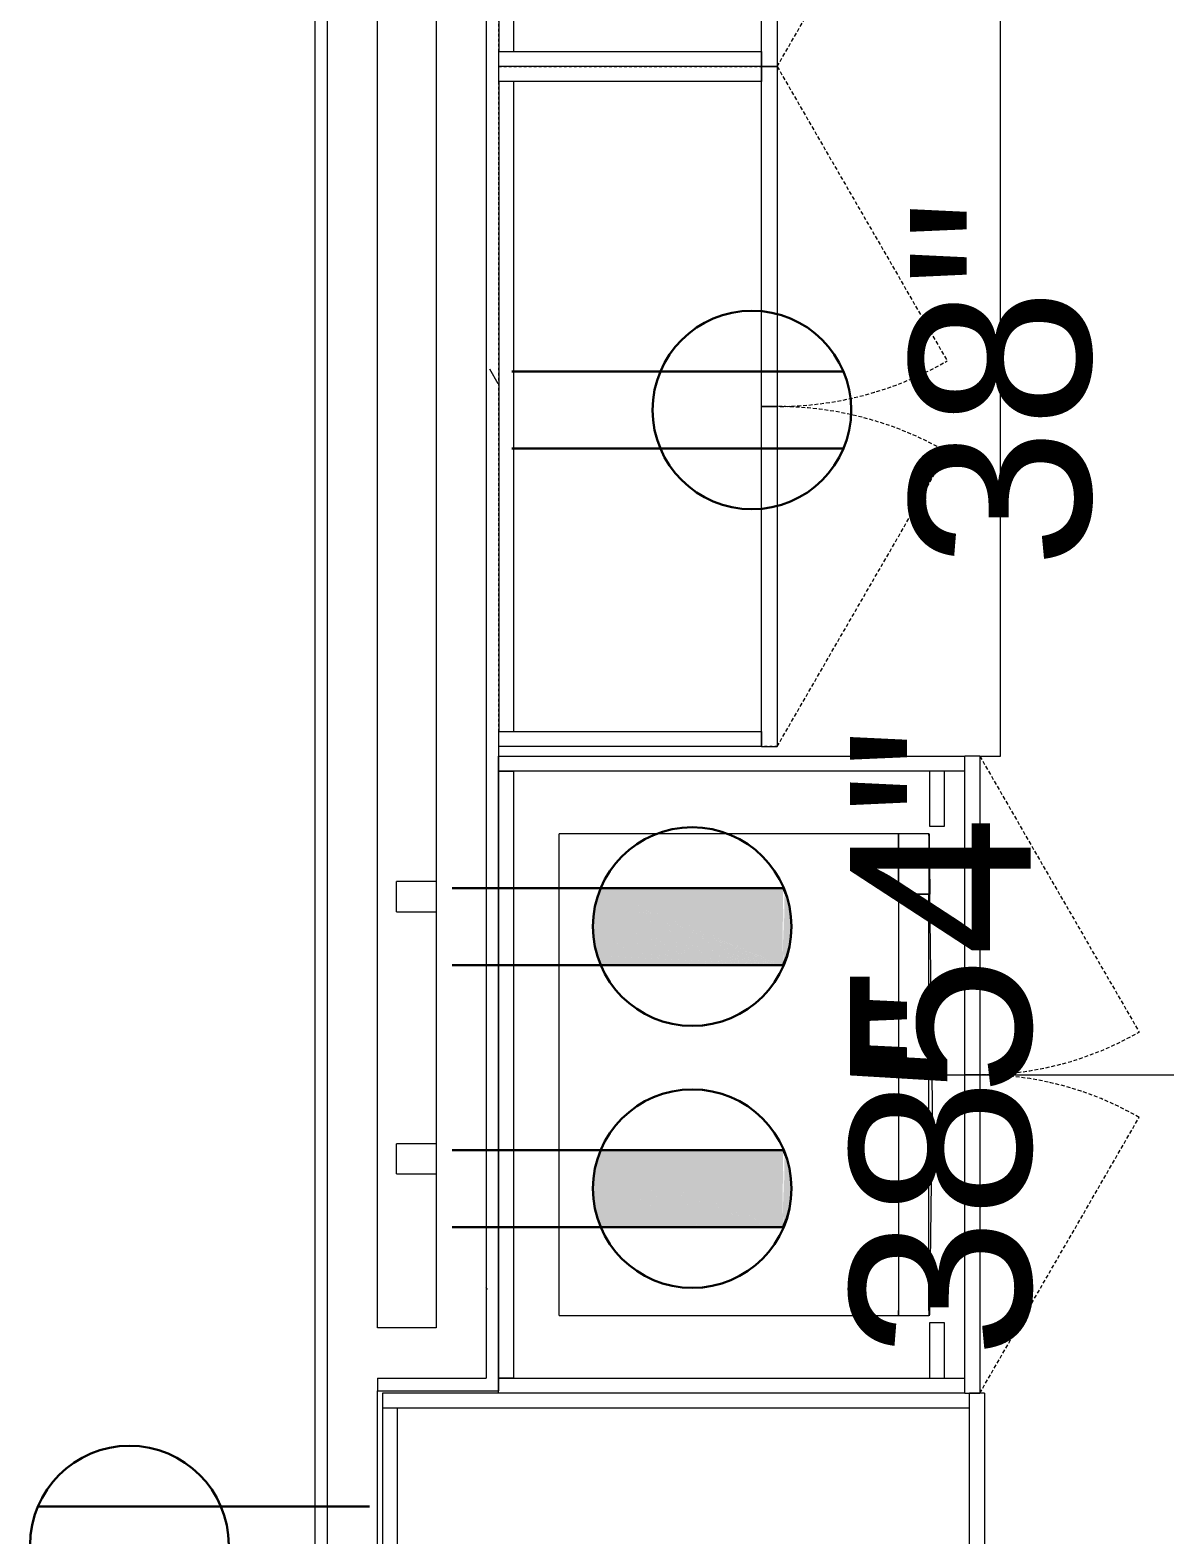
# Model space of a CAD drawing. Header units: inches. Extents: x 29752 to 31446, y 4278 to 5722.
# Drawn here: x 31008.3 to 31065.3, y 4447.9 to 4522.9 of the extents above; entities that cross this region are included whole.
import ezdxf

# ---------------------------------------------------------------- set-up
doc = ezdxf.new("R2010")
doc.units = ezdxf.units.IN
doc.header["$MEASUREMENT"] = 0
doc.linetypes.add('Dash', pattern=[0.25, 0.125, -0.125])
doc.linetypes.add('Hidden', pattern=[0.28125, 0.1875, -0.09375])
for name, color, linetype, lineweight in [('A-ANNO-NOTE', 131, 'Continuous', 30), ('A-WALL', 113, 'Continuous', 13), ('A-WALL-PATT', 111, 'Continuous', 13), ('E-ELEC-FIXT', 91, 'Continuous', 9), ('I-WALL', 2, 'Continuous', 13), ('Q-CASE', 31, 'Continuous', 9), ('Q-CASE-HDLN', 31, 'Dash', 9), ('Q-SPCQ', 91, 'Continuous', 9), ('Q-SPCQ-IDEN', 132, 'Continuous', 9)]:
    doc.layers.add(name, color=color, linetype=linetype, lineweight=lineweight)
doc.styles.add('Swis721 Lt BT', font='swissl.ttf', dxfattribs={"height": 9})
pattern_1 = [(0, (0, 0), (30.72, 7.68), [1.267, -21.773, 1.267, -21.773, -122.88]), (0, (0, 0), (30.72, 7.68), [-46.08, 1.267, -44.813, 1.267, -21.773, -53.76]), (0, (0, 0), (30.72, 7.68), [-115.2, 1.267, -14.093, 1.267, -37.133]), (120, (11.52, 3.84), (-22.0110751, 22.7643004), [1.267, -21.773, 1.267, -21.773, -122.88]), (120, (11.52, 3.84), (-22.0110751, 22.7643004), [-46.08, 1.267, -44.813, 1.267, -21.773, -53.76]), (120, (11.52, 3.84), (-22.0110751, 22.7643004), [-115.2, 1.267, -14.093, 1.267, -37.133]), (240, (15.36, 19.2), (-8.7089249, -30.4443004), [1.267, -21.773, 1.267, -21.773, -122.88]), (240, (15.36, 19.2), (-8.7089249, -30.4443004), [-46.08, 1.267, -44.813, 1.267, -21.773, -53.76]), (240, (15.36, 19.2), (-8.7089249, -30.4443004), [-115.2, 1.267, -14.093, 1.267, -37.133])]

# ---------------------------------------------------------------- blocks, each defined once
blk = doc.blocks.new('CW Cupbd - Fridge 80_h x 24_d - 2 Doors-6257453-FIRST FLOOR POWER _ SIGNAL')
at = {"layer": 'Q-CASE', "lineweight": 20}
for p, q in [((2.745, -5.315), (1.995, -5.315)), ((1.995, -5.315), (1.995, -34.565)), ((39.245, -5.315), (38.495, -5.315)), ((39.245, -34.337), (39.245, -5.315))]:
    blk.add_line(p, q, dxfattribs=at)
at = {"layer": 'Q-CASE'}
for p, q in [((38.495, -5.315), (2.745, -5.315)), ((2.745, -5.315), (2.745, -6.065)), ((38.495, -6.065), (38.495, -5.315)), ((2.745, -6.065), (2.745, -34.565)), ((2.745, -6.065), (38.495, -6.065)), ((38.495, -34.565), (38.495, -6.065)), ((1.995, -34.565), (20.62, -34.565)), ((1.995, -34.565), (1.995, -35.315)), ((20.62, -35.315), (20.62, -34.565)), ((20.62, -34.565), (39.245, -34.565)), ((20.62, -34.565), (20.62, -35.315)), ((39.245, -35.315), (39.245, -34.565)), ((20.62, -35.315), (1.995, -35.315)), ((39.245, -35.315), (20.62, -35.315))]:
    blk.add_line(p, q, dxfattribs=at)
blk = doc.blocks.new('Casework 2 - Casework 2-5988859-FIRST FLOOR POWER _ SIGNAL')
at = {"layer": 'Q-CASE'}
for p, q in [((31056.659, 4486.686), (31056.659, 4622.186)), ((31055.635, 4486.686), (31056.659, 4486.686))]:
    blk.add_line(p, q, dxfattribs=at)
blk = doc.blocks.new('CW Cupbd Ohead - 23_5_h x 13 7_8_d - 2 Doors - 2 SHELVES-6250947-FIRST FLOOR POWER _ SIGNAL')
at = {"layer": 'Q-CASE'}
for p, q in [((1.995, -2.362), (2.745, -2.362)), ((1.995, -15.45), (1.995, -2.362)), ((2.745, -2.362), (2.745, -15.45)), ((35.139, -2.362), (2.745, -2.362)), ((35.139, -2.362), (35.889, -2.362)), ((35.139, -15.45), (35.139, -2.362)), ((35.889, -15.45), (35.889, -2.362)), ((2.745, -3.112), (35.139, -3.112)), ((1.995, -15.45), (18.942, -15.45)), ((1.995, -15.45), (1.995, -16.237)), ((2.745, -15.45), (1.995, -15.45)), ((18.942, -16.237), (18.942, -15.45)), ((18.942, -15.45), (35.889, -15.45)), ((18.942, -15.45), (18.942, -16.237)), ((35.889, -15.45), (35.139, -15.45)), ((35.889, -16.237), (35.889, -15.45)), ((18.942, -16.237), (1.995, -16.237)), ((35.889, -16.237), (18.942, -16.237))]:
    blk.add_line(p, q, dxfattribs=at)
at = {"layer": 'Q-CASE', "linetype": 'Hidden'}
for p, q in [((1.995, -16.237), (16.672, -24.711)), ((35.889, -16.237), (21.213, -24.711))]:
    blk.add_line(p, q, dxfattribs=at)
for centre, start, end in [((1.995, -16.237), 330, 0.5), ((35.889, -16.237), 179.5, 210)]:
    blk.add_arc(centre, 16.947, start, end, dxfattribs=at)
at = {"layer": 'Q-CASE-HDLN'}
for p, q in [((1.995, -16.237), (1.995, -2.362)), ((1.995, -2.362), (35.889, -2.362)), ((35.889, -2.362), (35.889, -16.237)), ((35.889, -16.237), (1.995, -16.237))]:
    blk.add_line(p, q, dxfattribs=at)
blk = doc.blocks.new('CW Cupbd Combined1 - Oven Tower 84_h x 24_d _2 Microwaves_CAB on bottom 2-6242654-FIRST FLOOR POWER _ SIGNAL')
at = {"layer": 'Q-CASE', "linetype": 'Hidden'}
for p, q in [((1.995, 29.315), (15.744, 37.252)), ((33.745, 29.315), (19.997, 37.252))]:
    blk.add_line(p, q, dxfattribs=at)
at = {"layer": 'Q-CASE'}
for p, q in [((1.995, 29.315), (17.87, 29.315)), ((1.995, 29.315), (1.995, 28.565)), ((17.87, 28.565), (17.87, 29.315)), ((17.87, 29.315), (33.745, 29.315)), ((17.87, 29.315), (17.87, 28.565)), ((33.745, 28.565), (33.745, 29.315)), ((17.87, 28.565), (1.995, 28.565)), ((33.745, 28.565), (17.87, 28.565))]:
    blk.add_line(p, q, dxfattribs=at)
at = {"layer": 'Q-CASE', "lineweight": 20}
for p, q in [((1.995, 5.315), (1.995, 28.565)), ((2.745, 28.565), (2.745, 5.315)), ((32.995, 5.315), (32.995, 28.565)), ((33.745, 28.565), (33.745, 5.315)), ((2.745, 6.065), (32.995, 6.065)), ((2.745, 5.315), (2.745, 6.065)), ((32.995, 6.065), (32.995, 5.315)), ((2.745, 5.315), (1.995, 5.315)), ((32.995, 5.315), (2.745, 5.315)), ((33.745, 5.315), (32.995, 5.315))]:
    blk.add_line(p, q, dxfattribs=at)
at = {"layer": 'Q-CASE', "linetype": 'Hidden'}
for centre, start, end in [((1.995, 29.315), 359.5, 30), ((33.745, 29.315), 150, 180.5)]:
    blk.add_arc(centre, 15.875, start, end, dxfattribs=at)
blk = doc.blocks.new('Microwave_-_GE_-_Profile_12252 - Microwave_-_GE_-_Profile_12252-6076981-FIRST FLOOR POWER _ SIGNAL')
at = {"layer": 'Q-SPCQ'}
for p, q in [((-12, 9.21), (-12, -7.71)), ((-12, 9.21), (-11.75, 9.21)), ((-11.75, 9.21), (11.75, 9.21)), ((11.75, 9.21), (12, 9.21)), ((12, -7.71), (12, 9.21)), ((-12, -7.71), (-12, -9.21)), ((-12, -7.71), (-11.75, -7.71)), ((-11.75, -7.71), (-12, -7.71)), ((9, -7.71), (-11.75, -7.71)), ((11.75, -7.71), (-11.75, -7.71)), ((9, -7.71), (11.75, -7.71)), ((9, -7.71), (9, -9.21)), ((9, -9.21), (9, -7.71)), ((11.75, -7.71), (12, -7.71)), ((12, -7.71), (11.75, -7.71)), ((12, -9.21), (12, -7.71)), ((-12, -9.272), (-12, -9.21)), ((-11.75, -9.21), (-12, -9.21)), ((-11.967, -9.21), (-11.967, -9.272)), ((-11.967, -9.272), (-1.437, -9.397)), ((-11.75, -9.21), (9, -9.21)), ((-1.437, -9.397), (9, -9.272)), ((9, -9.21), (9, -9.272)), ((11.75, -9.21), (9, -9.21)), ((9, -9.272), (9, -9.21)), ((12, -9.241), (9, -9.272)), ((11.967, -9.21), (11.75, -9.21)), ((11.927, -9.21), (12, -9.21)), ((12, -9.21), (12, -9.241))]:
    blk.add_line(p, q, dxfattribs=at)
blk = doc.blocks.new('Casework 4 - Casework 4-6237843-FIRST FLOOR POWER _ SIGNAL')
at = {"layer": 'Q-CASE', "lineweight": 20}
for p, q in [((31048.874, 4485.936), (31048.874, 4483.197)), ((31049.624, 4485.936), (31048.874, 4485.936)), ((31049.624, 4483.197), (31049.624, 4485.936)), ((31048.874, 4483.197), (31049.624, 4483.197)), ((31049.624, 4458.436), (31048.874, 4458.436)), ((31048.874, 4458.436), (31048.874, 4455.686)), ((31049.624, 4455.686), (31049.624, 4458.436)), ((31048.874, 4455.686), (31049.624, 4455.686))]:
    blk.add_line(p, q, dxfattribs=at)
blk = doc.blocks.new('PS - Power Device _Wall Base_ - Dedicated Duplex-6416432-FIRST FLOOR POWER _ SIGNAL')
at = {"layer": 'E-ELEC-FIXT'}
for p, q in [((31026.557, 4478.936), (31026.557, 4480.436)), ((31028.534, 4480.436), (31026.557, 4480.436)), ((31026.557, 4478.936), (31028.534, 4478.936))]:
    blk.add_line(p, q, dxfattribs=at)
blk = doc.blocks.new('PS - Power Device _Wall Base_ - Dedicated Duplex-6416375-FIRST FLOOR POWER _ SIGNAL')
at = {"layer": 'E-ELEC-FIXT'}
for p, q in [((31026.557, 4465.873), (31026.557, 4467.373)), ((31028.534, 4467.373), (31026.557, 4467.373)), ((31026.557, 4465.873), (31028.534, 4465.873))]:
    blk.add_line(p, q, dxfattribs=at)

msp = doc.modelspace()

# ---------------------------------------------------------------- hatches: boundary and pattern name
at = {"layer": 'A-ANNO-NOTE', "lineweight": 9}
for points in [[(31045.804, 4476.277), (31036.538, 4479.553), (31036.512, 4479.458), (31044.676, 4476.663)], [(31045.804, 4476.277), (31036.566, 4479.647), (31036.538, 4479.553), (31044.676, 4476.676)], [(31045.804, 4476.277), (31036.596, 4479.741), (31036.566, 4479.647), (31044.676, 4476.689)], [(31045.804, 4476.277), (31036.627, 4479.834), (31036.596, 4479.741), (31044.676, 4476.702)], [(31045.804, 4476.277), (31036.661, 4479.927), (31036.627, 4479.834), (31044.676, 4476.715)], [(31045.804, 4476.277), (31036.696, 4480.019), (31036.661, 4479.927), (31044.676, 4476.728)], [(31045.804, 4476.277), (31036.733, 4480.11), (31036.696, 4480.019), (31044.676, 4476.741)], [(31045.804, 4476.277), (31045.823, 4480.11), (31036.733, 4480.11), (31044.676, 4476.754)], [(31045.804, 4476.277), (31045.846, 4476.367), (31045.863, 4480.02)], [(31045.846, 4476.367), (31046.037, 4479.556), (31045.902, 4479.928)], [(31045.846, 4476.367), (31045.992, 4476.735), (31046.037, 4479.556)], [(31045.992, 4476.735), (31046.053, 4476.923), (31046.037, 4479.556)], [(31046.053, 4476.923), (31046.138, 4479.174), (31046.037, 4479.556)], [(31045.804, 4476.277), (31036.383, 4478.782), (31036.372, 4478.685), (31044.676, 4476.565)], [(31045.804, 4476.277), (31036.395, 4478.88), (31036.383, 4478.782), (31044.676, 4476.577)], [(31045.804, 4476.277), (31036.41, 4478.977), (31036.395, 4478.88), (31044.676, 4476.589)], [(31045.804, 4476.277), (31036.426, 4479.074), (31036.41, 4478.977), (31044.676, 4476.601)], [(31045.804, 4476.277), (31036.445, 4479.171), (31036.426, 4479.074), (31044.676, 4476.614)], [(31045.804, 4476.277), (31036.465, 4479.267), (31036.445, 4479.171), (31044.676, 4476.626)], [(31045.804, 4476.277), (31036.488, 4479.363), (31036.465, 4479.267), (31044.676, 4476.638)], [(31045.804, 4476.277), (31036.512, 4479.458), (31036.488, 4479.363), (31044.676, 4476.651)], [(31046.053, 4476.923), (31046.23, 4477.895), (31046.138, 4479.174)], [(31046.23, 4477.895), (31046.242, 4478.191), (31046.138, 4479.174)], [(31045.804, 4476.277), (31036.348, 4478.292), (31036.347, 4478.193), (31044.676, 4476.506)], [(31045.804, 4476.277), (31036.347, 4478.193), (31036.348, 4478.095), (31044.676, 4476.494)], [(31045.804, 4476.277), (31036.351, 4478.39), (31036.348, 4478.292), (31044.676, 4476.518)], [(31045.804, 4476.277), (31036.348, 4478.095), (31036.351, 4477.997), (31044.676, 4476.482)], [(31045.804, 4476.277), (31036.356, 4478.488), (31036.351, 4478.39), (31044.676, 4476.529)], [(31045.804, 4476.277), (31036.351, 4477.997), (31036.356, 4477.898), (31044.676, 4476.471)], [(31045.804, 4476.277), (31036.363, 4478.587), (31036.356, 4478.488), (31044.676, 4476.541)], [(31045.804, 4476.277), (31036.372, 4478.685), (31036.363, 4478.587), (31044.676, 4476.553)], [(31045.804, 4476.277), (31036.356, 4477.898), (31036.363, 4477.8), (31044.676, 4476.459)], [(31045.804, 4476.277), (31036.363, 4477.8), (31036.372, 4477.702), (31044.676, 4476.448)], [(31045.804, 4476.277), (31036.372, 4477.702), (31036.383, 4477.605), (31044.676, 4476.436)], [(31045.804, 4476.277), (31036.383, 4477.605), (31036.395, 4477.507), (31044.676, 4476.425)], [(31045.804, 4476.277), (31036.395, 4477.507), (31036.41, 4477.41), (31044.676, 4476.413)], [(31045.804, 4476.277), (31036.41, 4477.41), (31036.426, 4477.313), (31044.676, 4476.402)], [(31045.804, 4476.277), (31036.426, 4477.313), (31036.445, 4477.216), (31044.676, 4476.39)], [(31045.804, 4476.277), (31036.445, 4477.216), (31036.465, 4477.12), (31044.676, 4476.379)], [(31046.053, 4476.923), (31046.168, 4477.404), (31046.23, 4477.895)], [(31045.804, 4476.277), (31036.465, 4477.12), (31036.488, 4477.024), (31044.676, 4476.368)], [(31045.804, 4476.277), (31036.488, 4477.024), (31036.512, 4476.929), (31044.676, 4476.356)], [(31045.804, 4476.277), (31036.512, 4476.929), (31036.538, 4476.834), (31044.676, 4476.345)], [(31045.804, 4476.277), (31036.538, 4476.834), (31036.566, 4476.739), (31044.676, 4476.334)], [(31045.804, 4476.277), (31036.566, 4476.739), (31036.596, 4476.646), (31044.676, 4476.322)], [(31045.804, 4476.277), (31036.596, 4476.646), (31036.627, 4476.553), (31044.676, 4476.311)], [(31045.804, 4476.277), (31036.627, 4476.553), (31036.661, 4476.46), (31044.676, 4476.3)], [(31045.804, 4476.277), (31036.661, 4476.46), (31036.696, 4476.368), (31044.676, 4476.288)], [(31045.804, 4476.277), (31036.696, 4476.368), (31036.733, 4476.277), (31044.676, 4476.277)], [(31045.804, 4463.215), (31036.627, 4466.772), (31036.596, 4466.679), (31044.676, 4463.639)], [(31045.804, 4463.215), (31036.661, 4466.864), (31036.627, 4466.772), (31044.676, 4463.652)], [(31045.804, 4463.215), (31036.696, 4466.956), (31036.661, 4466.864), (31044.676, 4463.665)], [(31045.804, 4463.215), (31036.733, 4467.047), (31036.696, 4466.956), (31044.676, 4463.678)], [(31045.804, 4463.215), (31045.823, 4467.047), (31036.733, 4467.047), (31044.676, 4463.691)], [(31045.804, 4463.215), (31045.846, 4463.305), (31045.863, 4466.957)], [(31045.846, 4463.305), (31046.037, 4466.494), (31045.902, 4466.866)], [(31045.804, 4463.215), (31036.426, 4466.012), (31036.41, 4465.915), (31044.676, 4463.539)], [(31045.804, 4463.215), (31036.445, 4466.108), (31036.426, 4466.012), (31044.676, 4463.551)], [(31045.804, 4463.215), (31036.465, 4466.205), (31036.445, 4466.108), (31044.676, 4463.564)], [(31045.804, 4463.215), (31036.488, 4466.3), (31036.465, 4466.205), (31044.676, 4463.576)], [(31045.804, 4463.215), (31036.512, 4466.396), (31036.488, 4466.3), (31044.676, 4463.588)], [(31045.804, 4463.215), (31036.538, 4466.491), (31036.512, 4466.396), (31044.676, 4463.601)], [(31045.804, 4463.215), (31036.566, 4466.585), (31036.538, 4466.491), (31044.676, 4463.614)], [(31045.804, 4463.215), (31036.596, 4466.679), (31036.566, 4466.585), (31044.676, 4463.626)], [(31045.846, 4463.305), (31045.992, 4463.672), (31046.037, 4466.494)], [(31045.992, 4463.672), (31046.053, 4463.861), (31046.037, 4466.494)], [(31046.053, 4463.861), (31046.138, 4466.111), (31046.037, 4466.494)], [(31046.053, 4463.861), (31046.23, 4464.832), (31046.138, 4466.111)], [(31046.23, 4464.832), (31046.242, 4465.129), (31046.138, 4466.111)], [(31045.804, 4463.215), (31036.348, 4465.229), (31036.347, 4465.131), (31044.676, 4463.443)], [(31045.804, 4463.215), (31036.351, 4465.328), (31036.348, 4465.229), (31044.676, 4463.455)], [(31045.804, 4463.215), (31036.356, 4465.426), (31036.351, 4465.328), (31044.676, 4463.467)], [(31045.804, 4463.215), (31036.363, 4465.524), (31036.356, 4465.426), (31044.676, 4463.479)], [(31045.804, 4463.215), (31036.372, 4465.622), (31036.363, 4465.524), (31044.676, 4463.491)], [(31045.804, 4463.215), (31036.383, 4465.72), (31036.372, 4465.622), (31044.676, 4463.503)], [(31045.804, 4463.215), (31036.395, 4465.817), (31036.383, 4465.72), (31044.676, 4463.515)], [(31045.804, 4463.215), (31036.41, 4465.915), (31036.395, 4465.817), (31044.676, 4463.527)], [(31045.804, 4463.215), (31036.347, 4465.131), (31036.348, 4465.033), (31044.676, 4463.432)], [(31045.804, 4463.215), (31036.348, 4465.033), (31036.351, 4464.934), (31044.676, 4463.42)], [(31045.804, 4463.215), (31036.351, 4464.934), (31036.356, 4464.836), (31044.676, 4463.408)], [(31045.804, 4463.215), (31036.356, 4464.836), (31036.363, 4464.738), (31044.676, 4463.397)], [(31045.804, 4463.215), (31036.363, 4464.738), (31036.372, 4464.64), (31044.676, 4463.385)], [(31045.804, 4463.215), (31036.372, 4464.64), (31036.383, 4464.542), (31044.676, 4463.374)], [(31045.804, 4463.215), (31036.383, 4464.542), (31036.395, 4464.444), (31044.676, 4463.362)], [(31046.053, 4463.861), (31046.168, 4464.341), (31046.23, 4464.832)], [(31045.804, 4463.215), (31036.395, 4464.444), (31036.41, 4464.347), (31044.676, 4463.351)], [(31045.804, 4463.215), (31036.41, 4464.347), (31036.426, 4464.25), (31044.676, 4463.339)], [(31045.804, 4463.215), (31036.426, 4464.25), (31036.445, 4464.154), (31044.676, 4463.328)], [(31045.804, 4463.215), (31036.445, 4464.154), (31036.465, 4464.057), (31044.676, 4463.316)], [(31045.804, 4463.215), (31036.465, 4464.057), (31036.488, 4463.962), (31044.676, 4463.305)], [(31045.804, 4463.215), (31036.488, 4463.962), (31036.512, 4463.866), (31044.676, 4463.294)], [(31045.804, 4463.215), (31036.512, 4463.866), (31036.538, 4463.771), (31044.676, 4463.282)], [(31045.804, 4463.215), (31036.538, 4463.771), (31036.566, 4463.677), (31044.676, 4463.271)], [(31045.804, 4463.215), (31036.566, 4463.677), (31036.596, 4463.583), (31044.676, 4463.26)], [(31045.804, 4463.215), (31036.596, 4463.583), (31036.627, 4463.49), (31044.676, 4463.249)], [(31045.804, 4463.215), (31036.627, 4463.49), (31036.661, 4463.398), (31044.676, 4463.237)], [(31045.804, 4463.215), (31036.661, 4463.398), (31036.696, 4463.306), (31044.676, 4463.226)], [(31045.804, 4463.215), (31036.696, 4463.306), (31036.733, 4463.215), (31044.676, 4463.215)]]:
    msp.add_hatch(color=256, dxfattribs=at).paths.add_polyline_path(points, flags=0)
at = {"layer": 'A-WALL-PATT', "lineweight": 9}
h = msp.add_hatch(dxfattribs=at)
h.set_pattern_fill('FP_1', color=256, style=0, pattern_type=2)
h.set_pattern_definition(pattern_1)
h.paths.add_polyline_path([(31022.487, 4417.686), (31023.112, 4417.686), (31023.112, 4626.321), (31022.487, 4626.321), (31022.487, 4457.815)], flags=0)
h = msp.add_hatch(dxfattribs=at)
h.set_pattern_fill('FP_1', color=256, style=0, pattern_type=2)
h.set_pattern_definition(pattern_1)
h.paths.add_polyline_path([(31031.034, 4455.686), (31031.635, 4455.686), (31031.617, 4622.571), (31031.034, 4622.571), (31031.034, 4457.815)], flags=0)

# ---------------------------------------------------------------- linework, layer by layer
at = {"layer": 'A-ANNO-NOTE'}
for p, q in [((31032.312, 4505.86), (31048.839, 4505.86)), ((31032.312, 4502.027), (31048.839, 4502.027)), ((31029.335, 4480.11), (31045.862, 4480.11)), ((31029.335, 4480.11), (31045.862, 4480.11)), ((31029.335, 4476.277), (31045.862, 4476.277)), ((31029.335, 4467.047), (31045.862, 4467.047)), ((31029.335, 4467.047), (31045.862, 4467.047)), ((31029.335, 4463.215), (31045.862, 4463.215)), ((31025.209, 4449.282), (31008.682, 4449.282))]:
    msp.add_line(p, q, dxfattribs=at)
at = {"layer": 'A-ANNO-NOTE', "lineweight": 9}
for p, q in [((31045.823, 4480.11), (31036.733, 4480.11)), ((31036.733, 4476.277), (31045.804, 4476.277)), ((31045.823, 4467.047), (31036.733, 4467.047)), ((31036.733, 4463.215), (31045.804, 4463.215))]:
    msp.add_line(p, q, dxfattribs=at)
at = {"layer": 'A-ANNO-NOTE'}
for centre in [(31044.275, 4503.943), (31041.297, 4478.193), (31041.297, 4465.131), (31013.246, 4447.366)]:
    msp.add_circle(centre, 4.95, dxfattribs=at)
at = {"layer": 'A-ANNO-NOTE', "lineweight": 9}
for centre, radius, start, end in [((31041.297, 4478.193), 4.95, 157.2244, 202.7756), ((31041.742, 4478.213), 4.5, 334.51562, 24.92336), ((31041.297, 4465.131), 4.95, 157.2244, 202.7756), ((31041.742, 4465.151), 4.5, 334.51562, 24.92336)]:
    msp.add_arc(centre, radius, start, end, dxfattribs=at)
at = {"layer": 'A-WALL'}
for p, q in [((31023.112, 4417.686), (31023.112, 4625.696)), ((31031.034, 4623.196), (31031.034, 4455.686)), ((31025.612, 4455.686), (31031.034, 4455.686)), ((31025.612, 4455.686), (31025.612, 4455.061))]:
    msp.add_line(p, q, dxfattribs=at)
at = {"layer": 'I-WALL'}
for p, q in [((31022.487, 4626.321), (31022.487, 4417.686)), ((31025.612, 4458.186), (31025.612, 4622.571)), ((31028.534, 4622.571), (31028.534, 4458.186)), ((31031.659, 4455.061), (31031.659, 4487.171)), ((31028.534, 4458.186), (31025.612, 4458.186)), ((31025.612, 4417.686), (31025.612, 4455.061)), ((31025.612, 4455.061), (31031.659, 4455.061))]:
    msp.add_line(p, q, dxfattribs=at)
at = {"layer": 'Q-SPCQ-IDEN'}
msp.add_line((31053.272, 4470.811), (31065.307, 4470.811), dxfattribs=at)

# ---------------------------------------------------------------- block references
at = {"layer": 'E-ELEC-FIXT'}
for name in ['PS - Power Device _Wall Base_ - Dedicated Duplex-6416432-FIRST FLOOR POWER _ SIGNAL', 'PS - Power Device _Wall Base_ - Dedicated Duplex-6416375-FIRST FLOOR POWER _ SIGNAL']:
    msp.add_blockref(name, (0, 0), dxfattribs=at)
at = {"layer": 'Q-CASE'}
for name, p in [('Casework 2 - Casework 2-5988859-FIRST FLOOR POWER _ SIGNAL', (0, 0)), ('Casework 4 - Casework 4-6237843-FIRST FLOOR POWER _ SIGNAL', (4.25, 0))]:
    msp.add_blockref(name, p, dxfattribs=at)
for name, p, rotation in [('CW Cupbd Ohead - 23_5_h x 13 7_8_d - 2 Doors - 2 SHELVES-6250947-FIRST FLOOR POWER _ SIGNAL', (31029.297, 4519.069), 90.00000000000924), ('CW Cupbd Ohead - 23_5_h x 13 7_8_d - 2 Doors - 2 SHELVES-6250947-FIRST FLOOR POWER _ SIGNAL', (31029.297, 4485.176), 90.00000000000924), ('CW Cupbd Combined1 - Oven Tower 84_h x 24_d _2 Microwaves_CAB on bottom 2-6242654-FIRST FLOOR POWER _ SIGNAL', (31026.32, 4488.681), 270.000000000004), ('CW Cupbd - Fridge 80_h x 24_d - 2 Doors-6257453-FIRST FLOOR POWER _ SIGNAL', (31020.547, 4415.69), 90)]:
    msp.add_blockref(name, p, dxfattribs=dict(at, rotation=rotation))
at = {"layer": 'Q-SPCQ', "rotation": 90.00000000000385}
msp.add_blockref('Microwave_-_GE_-_Profile_12252 - Microwave_-_GE_-_Profile_12252-6076981-FIRST FLOOR POWER _ SIGNAL', (31043.874, 4470.811), dxfattribs=at)

# ---------------------------------------------------------------- texts
at = {"layer": 'A-ANNO-NOTE', "lineweight": 9, "char_height": 9, "width": 20.604, "attachment_point": 1, "rotation": 90, "style": 'Swis721 Lt BT'}
for s, insert in [('38"', (31052.147, 4496.044)), ('54"', (31049.17, 4469.731)), ('38"', (31049.17, 4456.669))]:
    msp.add_mtext(s, dxfattribs=dict(at, insert=insert))

doc.saveas('drawing.dxf')
